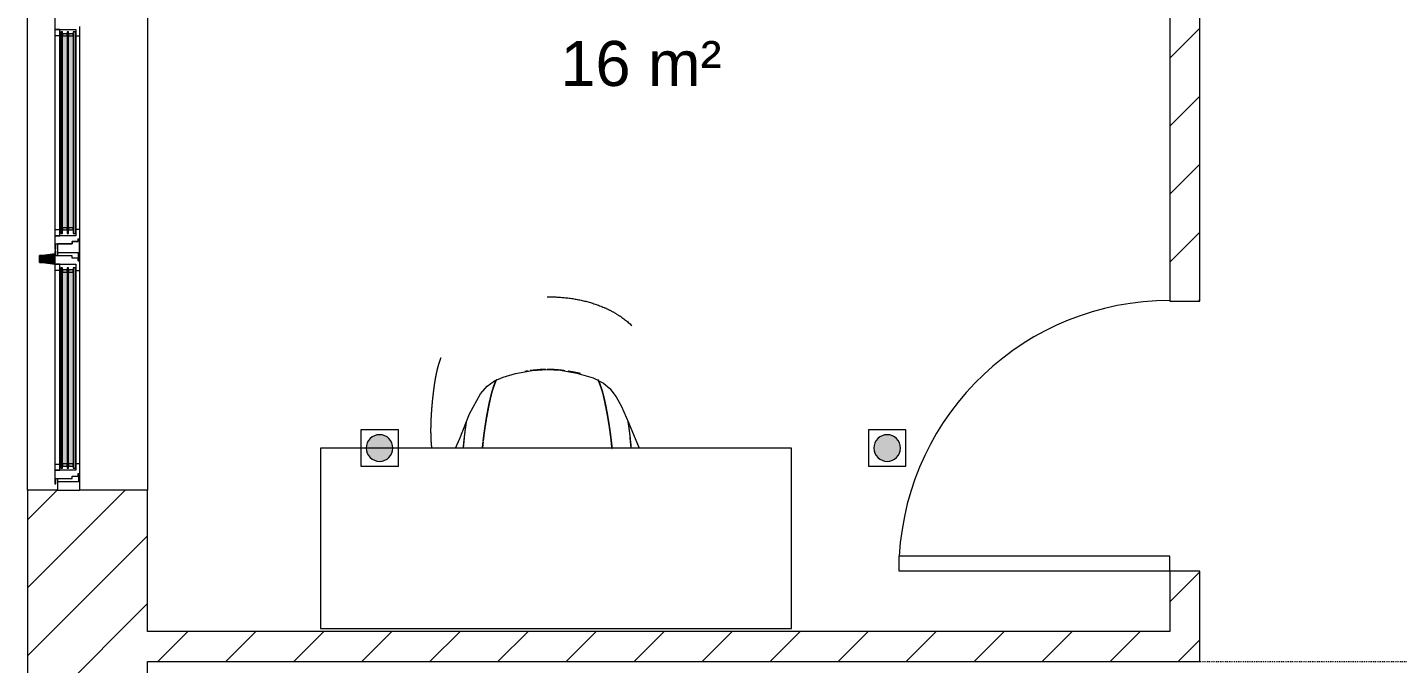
# Model space of a CAD drawing. Header units: millimetres. Extents: x 1680 to 166026, y 35966 to 91121.
# Drawn here: x 124690 to 129247, y 56778 to 58896 of the extents above; entities that cross this region are included whole.
import ezdxf

# ---------------------------------------------------------------- set-up
doc = ezdxf.new("R2010")
doc.units = ezdxf.units.MM
doc.linetypes.add('Dash', pattern=[6, 3, -3])
doc.linetypes.add('IMPORT-ACAD_ISO03W100', pattern=[762, 304.8, -457.2])
for name, color, linetype, lineweight in [('A-DOOR', 31, 'Continuous', 18), ('A-GENM', 13, 'Continuous', 18), ('A-GLAZ', 151, 'Continuous', 18), ('G-IMPT', 8, 'Continuous', 18)]:
    doc.layers.add(name, color=color, linetype=linetype, lineweight=lineweight)
doc.styles.add('Arial', font='arial.ttf', dxfattribs={"height": 150})

# ---------------------------------------------------------------- blocks, each defined once
blk = doc.blocks.new('plan')
at = {"layer": 'A-GLAZ', "lineweight": 20, "true_color": 0x939598}
h = blk.add_hatch(color=252, dxfattribs=at)
h.paths.add_polyline_path([(495788.6, -200747.7), (495788.6, -200075.8), (495783.6, -200075.8), (495783.6, -200747.7)], flags=0)
h.paths.add_polyline_path([(495804.6, -200747.7), (495808.6, -200747.7), (495808.6, -200075.8), (495804.6, -200075.8), (495804.6, -200606.1)], flags=0)
h.paths.add_polyline_path([(495832.6, -200747.7), (495832.6, -200075.8), (495824.6, -200075.8), (495824.6, -200747.7)], flags=0)
h = blk.add_hatch(color=252, dxfattribs=at)
h.paths.add_polyline_path([(495824.6, -200735.7), (495824.6, -200728.7), (495808.6, -200728.7), (495808.6, -200735.7)], flags=0)
h.paths.add_polyline_path([(495804.6, -200735.7), (495804.6, -200728.7), (495788.6, -200728.7), (495788.6, -200735.7)], flags=0)
h.paths.add_polyline_path([(495808.6, -200089.8), (495824.6, -200089.8), (495824.6, -200082.8), (495808.6, -200082.8)], flags=0)
h.paths.add_polyline_path([(495788.6, -200089.8), (495804.6, -200089.8), (495804.6, -200082.8), (495788.6, -200082.8)], flags=0)
for points in [[(495804.6, -200728.7), (495804.6, -200089.8), (495788.6, -200089.8), (495788.6, -200728.7)], [(495824.6, -200728.7), (495824.6, -200089.8), (495808.6, -200089.8), (495808.6, -200728.7)], [(495712.1, -200838.2), (495712.4, -200838.2), (495712.1, -200836.7)], [(495723.9, -200844.1), (495723.9, -200820.3), (495712.4, -200820.7), (495712.4, -200844.1)], [(495763.6, -200849.2), (495763.5, -200815.3), (495729, -200819.7), (495723.9, -200820.7), (495723.9, -200844.1), (495763.6, -200849.2)], [(495804.6, -201514.7), (495804.6, -200875.8), (495788.6, -200875.8), (495788.6, -201514.7)], [(495824.6, -201514.7), (495824.6, -200875.8), (495808.6, -200875.8), (495808.6, -201514.7)]]:
    blk.add_hatch(color=252, dxfattribs=at).paths.add_polyline_path(points, flags=0)
h = blk.add_hatch(color=252, dxfattribs=at)
h.paths.add_polyline_path([(495788.6, -201528.2), (495788.6, -200862.2), (495783.6, -200862.2), (495783.6, -201528.2)], flags=0)
h.paths.add_polyline_path([(495804.6, -201528.2), (495808.6, -201528.2), (495808.6, -200862.2), (495804.6, -200862.2), (495804.6, -201503.9)], flags=0)
h.paths.add_polyline_path([(495832.6, -201528.2), (495832.6, -200862.2), (495824.6, -200862.2), (495824.6, -201528.2)], flags=0)
h = blk.add_hatch(color=252, dxfattribs=at)
h.paths.add_polyline_path([(495788.6, -201521.7), (495804.6, -201521.7), (495804.6, -201514.7), (495788.6, -201514.7)], flags=0)
h.paths.add_polyline_path([(495808.6, -201521.7), (495824.6, -201521.7), (495824.6, -201514.7), (495808.6, -201514.7)], flags=0)
h.paths.add_polyline_path([(495808.6, -200875.8), (495824.6, -200875.8), (495824.6, -200868.8), (495808.6, -200868.8)], flags=0)
h.paths.add_polyline_path([(495788.6, -200875.8), (495804.6, -200875.8), (495804.6, -200868.8), (495788.6, -200868.8)], flags=0)
at = {"color": 252, "lineweight": 20, "true_color": 0x939598}
for p, q in [((499472.1, -197272.2), (499472.1, -200972.2)), ((499572.1, -200972.2), (499572.1, -197272.2)), ((495672.1, -201602.2), (495672.1, -200002.2)), ((496072.1, -200002.2), (496072.1, -201602.2)), ((499472.1, -200972.2), (499572.1, -200972.2)), ((495772.9, -201602.2), (495672.1, -201602.2)), ((495672.1, -201602.2), (495672.1, -204482.2)), ((496072.1, -201602.2), (495845.3, -201602.2)), ((496072.1, -202072.2), (496072.1, -201602.2)), ((499472.1, -201872.2), (499472.1, -202072.2)), ((499572.1, -201872.2), (499472.1, -201872.2)), ((499572.1, -202172.2), (499572.1, -201872.2)), ((499472.1, -202072.2), (496072.1, -202072.2)), ((496072.1, -204482.2), (496072.1, -202172.2)), ((496072.1, -202172.2), (499572.1, -202172.2))]:
    blk.add_line(p, q, dxfattribs=at)
at = {"color": 252, "linetype": 'Continuous', "lineweight": 20, "true_color": 0x939598}
for p, q in [((499472.1, -200163.7), (499572.1, -200063.7)), ((499472.1, -200390), (499572.1, -200290)), ((499472.1, -200616.3), (499572.1, -200516.3)), ((499472.1, -200842.6), (499572.1, -200742.6)), ((499568.7, -200972.2), (499572.1, -200968.8)), ((495672.1, -201701), (495770.9, -201602.2)), ((495672.1, -201927.3), (495997.2, -201602.2)), ((495672.1, -202153.5), (496072.1, -201753.5)), ((499472.1, -201973.9), (499572.1, -201873.9)), ((495672.1, -202379.8), (496072.1, -201979.8)), ((496106, -202172.2), (496206, -202072.2)), ((496332.3, -202172.2), (496432.3, -202072.2)), ((496558.5, -202172.2), (496658.5, -202072.2)), ((496784.8, -202172.2), (496884.8, -202072.2)), ((497011.1, -202172.2), (497111.1, -202072.2)), ((497237.4, -202172.2), (497337.4, -202072.2)), ((497463.6, -202172.2), (497563.6, -202072.2)), ((497689.9, -202172.2), (497789.9, -202072.2)), ((497916.2, -202172.2), (498016.2, -202072.2)), ((498142.4, -202172.2), (498242.4, -202072.2)), ((498368.7, -202172.2), (498468.7, -202072.2)), ((498595, -202172.2), (498695, -202072.2)), ((498821.3, -202172.2), (498921.3, -202072.2)), ((499047.5, -202172.2), (499147.5, -202072.2)), ((499273.8, -202172.2), (499373.8, -202072.2)), ((499500.1, -202172.2), (499572.1, -202100.2))]:
    blk.add_line(p, q, dxfattribs=at)
at = {"color": 252, "linetype": 'Dash', "lineweight": 20, "true_color": 0x939598}
blk.add_line((499572.1, -202172.2), (501032.1, -202172.2), dxfattribs=at)
at = {"layer": 'A-DOOR', "color": 252, "lineweight": 20, "true_color": 0x939598}
for p, q in [((499472.1, -201821.2), (498571.9, -201821.2)), ((498571.9, -201872.2), (498571.9, -201821.2)), ((499472.1, -201872.2), (499472.1, -201821.2)), ((499472.1, -201872.2), (498571.9, -201872.2))]:
    blk.add_line(p, q, dxfattribs=at)
blk.add_arc((499472.1, -201872.2), 901.7, 90, 176.7576, dxfattribs=at)
at = {"layer": 'A-GENM', "color": 252, "lineweight": 20, "true_color": 0x939598}
for p, q in [((498213.5, -201462.1), (496647.4, -201462.1)), ((496647.4, -201462.1), (496647.4, -202062.1)), ((498213.5, -202062.1), (498213.5, -201462.1)), ((496647.4, -202062.1), (498213.5, -202062.1))]:
    blk.add_line(p, q, dxfattribs=at)
at = {"layer": 'A-GENM', "color": 252, "linetype": 'IMPORT-ACAD_ISO03W100', "lineweight": 20, "true_color": 0x939598}
for points, knots in [([(497017.6, -201462.3), (497017.6, -201462.2), (497017.5, -201461.4), (497017.4, -201459.9), (497017.1, -201457.6), (497016.9, -201455.5), (497016.7, -201453), (497016.4, -201450.6), (497016.2, -201447.9), (497016, -201445.6), (497015.8, -201443), (497015.6, -201439.8), (497015.4, -201436.4), (497015.2, -201431.7), (497014.9, -201425.3), (497014.7, -201417.5), (497014.5, -201409.9), (497014.5, -201403.5), (497014.5, -201396.1), (497014.7, -201385), (497015.1, -201372.4), (497015.7, -201359.3), (497016.2, -201349.4), (497016.8, -201341.3), (497017.2, -201334.9), (497017.6, -201330.4), (497018, -201325.8), (497018.5, -201319.5), (497019.2, -201311.4), (497020.2, -201301.5), (497021.6, -201288.5), (497023.4, -201273), (497025.4, -201257.2), (497027.1, -201245.9), (497028.2, -201238.9), (497029.1, -201233.8), (497029.7, -201230.1), (497030.4, -201226.2), (497031.2, -201222), (497032.1, -201217.4), (497033.1, -201213), (497034, -201208.5), (497035.4, -201202.6), (497037.2, -201195.2), (497039.6, -201186.3), (497042.2, -201177.5), (497046, -201165.9), (497053.6, -201145.8), (497067.3, -201118.1), (497088.2, -201087.1), (497113.3, -201058.8), (497142.1, -201033.7), (497174.2, -201012.1), (497211.8, -200993), (497254.8, -200977.2), (497302.7, -200965.8), (497351.6, -200959.4), (497384.6, -200958.1), (497401.1, -200958.1)], [0.5064487, 0.5064487, 0.5064487, 0.5064487, 0.5067568, 0.5101351, 0.5135135, 0.5168919, 0.5202703, 0.527027, 0.5304054, 0.5337838, 0.5371622, 0.5405405, 0.5439189, 0.5472973, 0.5540541, 0.5608108, 0.5641892, 0.5675676, 0.5709459, 0.5743243, 0.5810811, 0.5844595, 0.5878378, 0.5912162, 0.5929054, 0.5945946, 0.5962838, 0.597973, 0.6013514, 0.6047297, 0.6081081, 0.6148649, 0.6216216, 0.6283784, 0.6351351, 0.6385135, 0.6418919, 0.6452703, 0.6486486, 0.652027, 0.6554054, 0.6587838, 0.6621622, 0.6689189, 0.6756757, 0.6824324, 0.6891892, 0.7027027, 0.7297297, 0.7567568, 0.7837838, 0.8108108, 0.8378378, 0.8648649, 0.8986486, 0.9324324, 0.9662162, 1, 1, 1, 1]), ([(497401.1, -200958.1), (497422.6, -200958.1), (497465.9, -200960.3), (497529.7, -200971.7), (497580.7, -200988.7), (497619.1, -201007.3), (497655.2, -201029.4), (497687.2, -201056.6), (497714.2, -201087.8), (497731.6, -201113.1), (497746, -201139.9), (497757.3, -201168), (497765.8, -201197), (497772, -201226.1), (497775.9, -201251), (497778.5, -201270.8), (497780.3, -201285.7), (497781.9, -201300.5), (497783.8, -201320.2), (497785.8, -201345.6), (497787.3, -201374.8), (497787.8, -201400.3), (497787.5, -201419.9), (497786.9, -201434.5), (497786.1, -201446.6), (497785.3, -201455.8), (497784.8, -201460.2), (497784.6, -201462.1)], [0, 0, 0, 0, 0.0512821, 0.1025641, 0.1538462, 0.1794872, 0.2051282, 0.2564103, 0.2820513, 0.3076923, 0.3333333, 0.3589744, 0.3846154, 0.4102564, 0.4358974, 0.4487179, 0.4615385, 0.474359, 0.4871795, 0.5128205, 0.5384615, 0.5641026, 0.5769231, 0.5897436, 0.6025641, 0.6089744, 0.6140489, 0.6140489, 0.6140489, 0.6140489]), ([(497365.4, -201201.7), (497362.6, -201202), (497355.7, -201202.7), (497348.9, -201203.6), (497344.9, -201204.1)], [23.130355, 23.130355, 23.130355, 23.130355, 30.74656, 41.52905, 41.52905, 41.52905, 41.52905]), ([(497435.1, -201201.6), (497433.7, -201201.4), (497430.9, -201201.2), (497425.2, -201200.8), (497418.1, -201200.3), (497409.6, -201200), (497403.9, -201199.9), (497401.1, -201199.9)], [0.92312179, 0.92312179, 0.92312179, 0.92312179, 0.93269231, 0.94230769, 0.96153846, 0.98076923, 1, 1, 1, 1]), ([(497459.6, -201204.4), (497459.1, -201204.4), (497455.4, -201203.9), (497449.8, -201203.1), (497444, -201202.5), (497439.2, -201202), (497436.5, -201201.7), (497435.1, -201201.6)], [0.8624681, 0.8624681, 0.8624681, 0.8624681, 0.86538462, 0.88461538, 0.90384615, 0.91346154, 0.92307692, 0.92307692, 0.92307692, 0.92307692]), ([(497511.7, -201213.9), (497511.7, -201213.9), (497508.6, -201213.2), (497502.4, -201211.9), (497493, -201210), (497484, -201208.4), (497476.7, -201207.1), (497472.7, -201206.5), (497471.3, -201206.2)], [0.79801422, 0.79801422, 0.79801422, 0.79801422, 0.79807692, 0.80769231, 0.81730769, 0.82692308, 0.83653846, 0.84275864, 0.84275864, 0.84275864, 0.84275864]), ([(497187.9, -201440.4), (497188, -201439.3), (497188.3, -201436.7), (497189, -201431), (497190, -201423.3), (497191.2, -201414), (497192.5, -201404.7), (497193.8, -201395.4), (497195.2, -201386.1), (497196.6, -201376.9), (497198, -201367.7), (497199.6, -201358.2), (497201.9, -201345.1), (497205, -201328.4), (497208.8, -201309.6), (497212.4, -201293.8), (497215.3, -201282.6), (497217.6, -201274.3), (497219.4, -201268.3), (497221, -201263.3), (497222.3, -201259.1), (497223.8, -201254.7), (497225.8, -201249), (497228.5, -201242.1), (497230.8, -201236.8), (497231.9, -201234.3)], [0.7157566, 0.7157566, 0.7157566, 0.7157566, 0.71875, 0.7232143, 0.7321429, 0.7410714, 0.75, 0.7589286, 0.7678571, 0.7767857, 0.7857143, 0.7946429, 0.8035714, 0.8214286, 0.8392857, 0.8571429, 0.875, 0.8928571, 0.9107143, 0.9196429, 0.9285714, 0.9375, 0.9464286, 0.9642857, 0.9804612, 0.9804612, 0.9804612, 0.9804612]), ([(497232, -201234.4), (497230.9, -201236.9), (497228.7, -201242.1), (497226, -201248.9), (497223.9, -201254.6), (497222.9, -201257.4), (497222.4, -201258.9)], [0.00860888, 0.00860888, 0.00860888, 0.00860888, 0.015625, 0.0234375, 0.02734375, 0.03125, 0.03125, 0.03125, 0.03125]), ([(497579.9, -201259.1), (497579.4, -201257.7), (497578.3, -201254.8), (497576.2, -201249.1), (497573.5, -201242.1), (497571.1, -201236.6), (497569.9, -201233.9)], [0.9687557, 0.9687557, 0.9687557, 0.9687557, 0.97265625, 0.9765625, 0.984375, 0.99197082, 0.99197082, 0.99197082, 0.99197082]), ([(497570, -201233.7), (497571.2, -201236.4), (497573.6, -201241.9), (497576.4, -201249), (497578.4, -201254.7), (497579.9, -201259.1), (497581.2, -201263.3), (497582.8, -201268.3), (497584.6, -201274.3), (497586.9, -201282.6), (497589.7, -201293.8), (497593.4, -201309.6), (497597.2, -201328.4), (497600.3, -201345.1), (497602.6, -201358.2), (497604.1, -201367.7), (497605.6, -201376.9), (497607, -201386.1), (497608.4, -201395.4), (497609.7, -201404.7), (497611, -201414), (497612.2, -201423.3), (497613.4, -201432.6), (497614.5, -201441.9), (497615.5, -201451.4), (497616.2, -201458.6), (497616.5, -201462.5), (497616.6, -201463)], [0.0183557, 0.0183557, 0.0183557, 0.0183557, 0.0357143, 0.0535714, 0.0625, 0.0714286, 0.0803571, 0.0892857, 0.1071429, 0.125, 0.1428571, 0.1607143, 0.1785714, 0.1964286, 0.2053571, 0.2142857, 0.2232143, 0.2321429, 0.2410714, 0.25, 0.2589286, 0.2678571, 0.2767857, 0.2857143, 0.2946429, 0.3035714, 0.3049391, 0.3049391, 0.3049391, 0.3049391]), ([(497212.3, -201294.4), (497211.4, -201298.8), (497209.1, -201309.2), (497205.4, -201327.7), (497202.2, -201344.3), (497199.8, -201357.3), (497198.7, -201363.5), (497198.2, -201366.6)], [0.06271803, 0.06271803, 0.06271803, 0.06271803, 0.0703125, 0.078125, 0.0859375, 0.08984375, 0.09375, 0.09375, 0.09375, 0.09375]), ([(497222.3, -201259.1), (497221.9, -201260.4), (497221, -201263.1), (497219.3, -201267.9), (497217.4, -201273.8), (497215.2, -201282.1), (497213.4, -201289.6), (497212.4, -201294.1)], [0.03145069, 0.03145069, 0.03145069, 0.03145069, 0.03515625, 0.0390625, 0.046875, 0.0546875, 0.0625, 0.0625, 0.0625, 0.0625]), ([(497589.8, -201294.4), (497588.8, -201289.9), (497587.1, -201282.4), (497584.8, -201274.1), (497583, -201268.2), (497581.3, -201263.2), (497580.3, -201260.5), (497579.9, -201259.1)], [0.9375, 0.9375, 0.9375, 0.9375, 0.9453125, 0.953125, 0.9609375, 0.96484375, 0.96875, 0.96875, 0.96875, 0.96875]), ([(497604.1, -201367.3), (497603.6, -201364.2), (497602.5, -201358), (497600.7, -201348.2), (497598.8, -201338.2), (497596.3, -201325.1), (497593.1, -201309.5), (497590.9, -201299), (497589.9, -201294.5)], [0.90625, 0.90625, 0.90625, 0.90625, 0.91015625, 0.9140625, 0.91796875, 0.921875, 0.9296875, 0.93743884, 0.93743884, 0.93743884, 0.93743884]), ([(497132.3, -201371.5), (497132.2, -201371.6), (497131.9, -201373.7), (497131.2, -201378.2), (497130, -201386.4), (497128.6, -201395.9), (497127.2, -201406.2), (497125.8, -201417.1), (497124.5, -201428.2), (497123.3, -201438.9), (497122.5, -201447.3), (497121.9, -201453.4), (497121.5, -201457.7), (497121.2, -201460.8), (497121.1, -201462.6), (497121.1, -201463)], [0.19348484, 0.19348484, 0.19348484, 0.19348484, 0.19375, 0.2, 0.20625, 0.2125, 0.21875, 0.225, 0.23125, 0.2375, 0.24375, 0.246875, 0.25, 0.253125, 0.25420607, 0.25420607, 0.25420607, 0.25420607]), ([(497198, -201367.6), (497197.6, -201370.4), (497196.6, -201376.1), (497195.2, -201384.9), (497193.8, -201394.1), (497192.5, -201403.3), (497191.2, -201412.5), (497190, -201421.7), (497188.9, -201431), (497188.2, -201437.2), (497187.9, -201440.4)], [0.09418609, 0.09418609, 0.09418609, 0.09418609, 0.09765625, 0.1015625, 0.10546875, 0.109375, 0.11328125, 0.1171875, 0.12109375, 0.125, 0.125, 0.125, 0.125]), ([(497614.4, -201441.4), (497614.1, -201438.3), (497613.4, -201432.1), (497612.3, -201422.8), (497611.1, -201413.5), (497609.8, -201404.2), (497608.5, -201394.9), (497607.1, -201385.7), (497605.6, -201376.6), (497604.6, -201370.6), (497604.1, -201367.6)], [0.875, 0.875, 0.875, 0.875, 0.87890625, 0.8828125, 0.88671875, 0.890625, 0.89453125, 0.8984375, 0.90234375, 0.90611832, 0.90611832, 0.90611832, 0.90611832]), ([(497681.1, -201463), (497681.1, -201462.6), (497680.9, -201460.8), (497680.7, -201457.7), (497680.3, -201453.4), (497679.7, -201447.3), (497678.8, -201438.9), (497677.7, -201428.1), (497676.4, -201417.1), (497675, -201406.2), (497673.6, -201395.8), (497672.2, -201386.4), (497671, -201378.2), (497670.3, -201373.8), (497670, -201371.7), (497670, -201371.7)], [0.74578479, 0.74578479, 0.74578479, 0.74578479, 0.746875, 0.75, 0.753125, 0.75625, 0.7625, 0.76875, 0.775, 0.78125, 0.7875, 0.79375, 0.8, 0.80625, 0.8062763, 0.8062763, 0.8062763, 0.8062763]), ([(497185.6, -201463), (497185.7, -201462.5), (497186, -201458.6), (497186.7, -201451.4), (497187.4, -201445), (497187.7, -201441.9)], [0.69506757, 0.69506757, 0.69506757, 0.69506757, 0.69642857, 0.70535714, 0.71428571, 0.71428571, 0.71428571, 0.71428571]), ([(497187.7, -201441.9), (497187.5, -201444.6), (497186.9, -201450.5), (497186.2, -201457.7), (497185.8, -201462.1), (497185.7, -201463.1)], [0.125639253, 0.125639253, 0.125639253, 0.125639253, 0.12890625, 0.1328125, 0.134013366, 0.134013366, 0.134013366, 0.134013366]), ([(497616.5, -201463.1), (497616.5, -201462.4), (497616.1, -201458.4), (497615.4, -201451.1), (497614.8, -201444.9), (497614.5, -201441.9)], [0.866378295, 0.866378295, 0.866378295, 0.866378295, 0.8671875, 0.87109375, 0.874805586, 0.874805586, 0.874805586, 0.874805586])]:
    blk.add_open_spline(points, degree=3, knots=knots, dxfattribs=at)
for points in [[(497337.3, -201205.2), (497333.9, -201205.7), (497330.4, -201206.3), (497326.9, -201206.9)], [(497391.4, -201200.1), (497383.4, -201200.3), (497375.5, -201200.8), (497367.6, -201201.5)], [(497396.2, -201200), (497394.6, -201200), (497393, -201200), (497391.4, -201200.1)]]:
    blk.add_open_spline(points, degree=3, dxfattribs=at)
at = {"layer": 'A-GLAZ', "color": 252, "lineweight": 20, "true_color": 0x939598}
for p, q in [((495763.6, -200024.5), (495763.6, -200067.9)), ((495763.6, -200067.9), (495763.6, -200069.5)), ((495763.6, -200069.5), (495763.6, -200087.5)), ((495764.4, -200068.7), (495833.6, -200068.7)), ((495779.7, -200068.7), (495764.4, -200068.7)), ((495779.7, -200088.3), (495779.7, -200068.7)), ((495833.6, -200068.7), (495833.6, -200089.8)), ((495846.1, -200089), (495846.1, -200058.6)), ((495763.6, -200087.5), (495763.6, -200736)), ((495764.4, -200088.3), (495779.7, -200088.3)), ((495779.7, -200735.2), (495779.7, -200088.3)), ((495788.6, -200075.8), (495783.6, -200075.8)), ((495783.6, -200075.8), (495783.6, -200747.7)), ((495788.6, -200747.7), (495788.6, -200075.8)), ((495804.6, -200082.8), (495788.6, -200082.8)), ((495788.6, -200082.8), (495788.6, -200089.8)), ((495788.6, -200089.8), (495804.6, -200089.8)), ((495808.6, -200075.8), (495804.6, -200075.8)), ((495804.6, -200075.8), (495804.6, -200747.7)), ((495804.6, -200089.8), (495804.6, -200082.8)), ((495808.6, -200747.7), (495808.6, -200075.8)), ((495824.6, -200082.8), (495808.6, -200082.8)), ((495808.6, -200082.8), (495808.6, -200089.8)), ((495808.6, -200089.8), (495824.6, -200089.8)), ((495832.6, -200075.8), (495824.6, -200075.8)), ((495824.6, -200075.8), (495824.6, -200747.7)), ((495824.6, -200089.8), (495824.6, -200082.8)), ((495832.6, -200747.7), (495832.6, -200075.8)), ((495833.6, -200089.8), (495845.3, -200089.8)), ((495833.6, -200089.8), (495833.6, -200733.7)), ((495846.1, -200734.5), (495846.1, -200089)), ((495763.6, -200736), (495763.6, -200753.9)), ((495779.7, -200735.2), (495764.4, -200735.2)), ((495779.7, -200754.7), (495779.7, -200735.2)), ((495783.6, -200747.7), (495788.6, -200747.7)), ((495804.6, -200728.7), (495788.6, -200728.7)), ((495788.6, -200728.7), (495788.6, -200735.7)), ((495788.6, -200735.7), (495804.6, -200735.7)), ((495804.6, -200735.7), (495804.6, -200728.7)), ((495804.6, -200747.7), (495808.6, -200747.7)), ((495824.6, -200728.7), (495808.6, -200728.7)), ((495808.6, -200728.7), (495808.6, -200735.7)), ((495808.6, -200735.7), (495824.6, -200735.7)), ((495824.6, -200735.7), (495824.6, -200728.7)), ((495824.6, -200747.7), (495832.6, -200747.7)), ((495845.3, -200733.7), (495833.6, -200733.7)), ((495833.6, -200733.7), (495833.6, -200754.7)), ((495846.1, -200764.9), (495846.1, -200734.5)), ((495763.6, -200753.9), (495763.6, -200755.5)), ((495763.6, -200755.5), (495763.6, -200798.9)), ((495833.6, -200754.7), (495764.4, -200754.7)), ((495764.4, -200754.7), (495779.7, -200754.7)), ((495767.1, -200799.7), (495767.1, -200782.2)), ((495767.1, -200782.2), (495821.1, -200782.2)), ((495821.1, -200782.2), (495772.1, -200782.2)), ((495772.1, -200782.2), (495772.1, -200810.7)), ((495821.1, -200782.2), (495821.1, -200774.6)), ((495821.1, -200774.6), (495841.1, -200774.6)), ((495841.1, -200774.6), (495821.1, -200774.6)), ((495821.1, -200774.6), (495821.1, -200782.2)), ((495841.1, -200774.6), (495841.1, -200765.7)), ((495841.1, -200765.7), (495845.3, -200765.7)), ((495841.1, -200770.7), (495841.1, -200774.6)), ((495844.6, -200770.7), (495841.1, -200770.7)), ((495842.1, -200765.7), (495842.1, -200770.7)), ((495845.4, -200837.9), (495845.4, -200771.5)), ((495846.1, -200839.5), (495846.1, -200764.9)), ((495712.4, -200826.4), (495712.1, -200826.4)), ((495712.4, -200826.4), (495712.1, -200826.4)), ((495712.1, -200827.1), (495712.1, -200826.4)), ((495712.1, -200827.8), (495712.1, -200826.4)), ((495712.1, -200826.4), (495712.1, -200827.8)), ((495712.4, -200826.4), (495712.1, -200826.4)), ((495712.1, -200827.8), (495712.1, -200827.1)), ((495712.4, -200827.1), (495712.1, -200827.1)), ((495712.1, -200827.7), (495712.1, -200827.7)), ((495712.1, -200838.2), (495712.1, -200827.8)), ((495712.1, -200838.2), (495712.4, -200838.2)), ((495712.4, -200838.2), (495712.1, -200838.2)), ((495723.9, -200820.3), (495712.4, -200820.3)), ((495712.4, -200820.7), (495712.4, -200820.3)), ((495712.4, -200821.7), (495712.4, -200820.7)), ((495712.4, -200823.3), (495712.4, -200821.7)), ((495712.4, -200825.5), (495712.4, -200823.3)), ((495712.4, -200828), (495712.4, -200825.5)), ((495712.4, -200830.8), (495712.4, -200828)), ((495712.4, -200833.7), (495712.4, -200830.8)), ((495712.4, -200836.5), (495712.4, -200833.7)), ((495712.4, -200839), (495712.4, -200836.5)), ((495712.4, -200841.1), (495712.4, -200839)), ((495712.4, -200842.8), (495712.4, -200841.1)), ((495712.4, -200843.8), (495712.4, -200842.8)), ((495712.4, -200844.1), (495712.4, -200843.8)), ((495712.4, -200844.1), (495723.9, -200844.1)), ((495763.6, -200815.2), (495723.9, -200820.3)), ((495723.9, -200821), (495723.9, -200820.3)), ((495723.9, -200822.8), (495723.9, -200821)), ((495723.9, -200825.9), (495723.9, -200822.8)), ((495723.9, -200830), (495723.9, -200825.9)), ((495723.9, -200834.5), (495723.9, -200830)), ((495723.9, -200838.6), (495723.9, -200834.5)), ((495723.9, -200841.7), (495723.9, -200838.6)), ((495723.9, -200843.5), (495723.9, -200841.7)), ((495723.9, -200844.1), (495723.9, -200843.5)), ((495723.9, -200844.1), (495763.6, -200849.2)), ((495763.6, -200805.5), (495763.6, -200815.2)), ((495763.6, -200815.2), (495763.6, -200849.2)), ((495764.4, -200799.7), (495767.1, -200799.7)), ((495767.1, -200804.7), (495764.4, -200804.7)), ((495767.1, -200822.2), (495767.1, -200804.7)), ((495821.1, -200822.2), (495767.1, -200822.2)), ((495772.1, -200810.7), (495841.1, -200810.7)), ((495772.1, -200810.7), (495772.1, -200822.2)), ((495821.1, -200829.9), (495821.1, -200822.2)), ((495841.1, -200829.9), (495821.1, -200829.9)), ((495841.1, -200810.7), (495841.1, -200838.7)), ((495841.1, -200838.7), (495841.1, -200829.9)), ((495845.3, -200838.7), (495841.1, -200838.7)), ((495841.1, -200838.7), (495844.6, -200838.7)), ((495846.1, -200870), (495846.1, -200839.5)), ((495763.6, -200849.2), (495763.6, -200850.5)), ((495763.6, -200850.5), (495763.6, -200868.5)), ((495763.6, -200868.5), (495763.6, -201517)), ((495764.4, -200849.7), (495833.6, -200849.7)), ((495779.7, -200849.7), (495764.4, -200849.7)), ((495764.4, -200869.3), (495779.7, -200869.3)), ((495779.7, -200869.3), (495779.7, -200849.7)), ((495779.7, -201516.2), (495779.7, -200869.3)), ((495788.6, -200862.2), (495783.6, -200862.2)), ((495783.6, -200862.2), (495783.6, -201528.2)), ((495788.6, -201528.2), (495788.6, -200862.2)), ((495804.6, -200868.8), (495788.6, -200868.8)), ((495788.6, -200868.8), (495788.6, -200875.8)), ((495788.6, -200875.8), (495804.6, -200875.8)), ((495808.6, -200862.2), (495804.6, -200862.2)), ((495804.6, -200862.2), (495804.6, -201528.2)), ((495804.6, -200875.8), (495804.6, -200868.8)), ((495808.6, -201528.2), (495808.6, -200862.2)), ((495824.6, -200868.8), (495808.6, -200868.8)), ((495808.6, -200868.8), (495808.6, -200875.8)), ((495808.6, -200875.8), (495824.6, -200875.8)), ((495832.6, -200862.2), (495824.6, -200862.2)), ((495824.6, -200862.2), (495824.6, -201528.2)), ((495824.6, -200875.8), (495824.6, -200868.8)), ((495832.6, -201528.2), (495832.6, -200862.2)), ((495833.6, -200849.7), (495833.6, -200870.8)), ((495833.6, -200870.8), (495845.3, -200870.8)), ((495833.6, -200870.8), (495833.6, -201514.7)), ((495846.1, -201515.5), (495846.1, -200870)), ((495763.6, -201517), (495763.6, -201534.9)), ((495779.7, -201516.2), (495764.4, -201516.2)), ((495779.7, -201535.7), (495779.7, -201516.2)), ((495804.6, -201514.7), (495788.6, -201514.7)), ((495788.6, -201514.7), (495788.6, -201521.7)), ((495788.6, -201521.7), (495804.6, -201521.7)), ((495804.6, -201521.7), (495804.6, -201514.7)), ((495824.6, -201514.7), (495808.6, -201514.7)), ((495808.6, -201514.7), (495808.6, -201521.7)), ((495808.6, -201521.7), (495824.6, -201521.7)), ((495824.6, -201521.7), (495824.6, -201514.7)), ((495845.3, -201514.7), (495833.6, -201514.7)), ((495833.6, -201514.7), (495833.6, -201535.7)), ((495846.1, -201545.9), (495846.1, -201515.5)), ((495763.6, -201534.9), (495763.6, -201536.5)), ((495763.6, -201536.5), (495763.6, -201579.9)), ((495833.6, -201535.7), (495764.4, -201535.7)), ((495764.4, -201535.7), (495779.7, -201535.7)), ((495767.1, -201580.7), (495767.1, -201563.2)), ((495767.1, -201563.2), (495821.1, -201563.2)), ((495772.1, -201563.2), (495772.1, -201574.7)), ((495783.6, -201528.2), (495788.6, -201528.2)), ((495804.6, -201528.2), (495808.6, -201528.2)), ((495821.1, -201563.2), (495821.1, -201555.6)), ((495821.1, -201555.6), (495841.1, -201555.6)), ((495824.6, -201528.2), (495832.6, -201528.2)), ((495841.1, -201555.6), (495841.1, -201546.7)), ((495841.1, -201546.7), (495845.3, -201546.7)), ((495842.1, -201546.7), (495842.1, -201551.7)), ((495845.3, -201551.7), (495842.1, -201551.7)), ((495842.1, -201551.7), (495842.1, -201574.7)), ((495846.1, -201552.5), (495846.1, -201545.9)), ((495846.1, -201601.4), (495846.1, -201552.5)), ((495764.4, -201580.7), (495767.1, -201580.7)), ((495842.1, -201574.7), (495772.1, -201574.7)), ((495772.1, -201574.7), (495772.1, -201601.4)), ((495772.9, -201602.2), (495845.3, -201602.2))]:
    blk.add_line(p, q, dxfattribs=at)
for centre, start, end in [((495764.4, -200067.9), 180, 270), ((495764.4, -200069.5), 90, 180), ((495764.4, -200087.5), 180, 270), ((495845.3, -200089), 270, 0), ((495764.4, -200736), 90, 180), ((495845.3, -200734.5), 0, 90), ((495764.4, -200753.9), 180, 270), ((495764.4, -200755.5), 90, 180), ((495844.6, -200771.5), 0, 90), ((495845.3, -200764.9), 270, 0), ((495764.4, -200798.9), 180, 270), ((495764.4, -200805.5), 90, 180), ((495844.6, -200837.9), 270, 0), ((495845.3, -200839.5), 0, 90), ((495764.4, -200848.9), 180, 270), ((495764.4, -200850.5), 90, 180), ((495764.4, -200868.5), 180, 270), ((495845.3, -200870), 270, 0), ((495764.4, -201517), 90, 180), ((495845.3, -201515.5), 0, 90), ((495764.4, -201534.9), 180, 270), ((495764.4, -201536.5), 90, 180), ((495845.3, -201545.9), 270, 0), ((495845.3, -201552.5), 0, 93.7376), ((495764.4, -201579.9), 180, 270), ((495772.9, -201601.4), 180, 270), ((495845.3, -201601.4), 270, 0)]:
    blk.add_arc(centre, 0.8, start, end, dxfattribs=at)
at = {"layer": 'G-IMPT', "color": 252, "lineweight": 20, "true_color": 0x939598}
for p, q in [((497295.6, -201213.6), (497350.6, -201203.6)), ((497350.6, -201203.6), (497401.1, -201200)), ((497401.1, -201200), (497445.1, -201202.8)), ((497445.1, -201202.8), (497499.1, -201211.9)), ((497201.5, -201255.6), (497225.8, -201238.3)), ((497225.8, -201238.3), (497254.9, -201225.4)), ((497254.9, -201225.4), (497295.6, -201213.6)), ((497499.1, -201211.9), (497554.4, -201228.1)), ((497554.4, -201228.1), (497588.7, -201245.9)), ((497588.7, -201245.9), (497609, -201263.9)), ((497143.1, -201347.6), (497178.7, -201281.4)), ((497178.7, -201281.4), (497201.5, -201255.6)), ((497609, -201263.9), (497630.3, -201291.2)), ((497630.3, -201291.2), (497648.1, -201323.7)), ((497648.1, -201323.7), (497671.5, -201377.1)), ((497110.1, -201429.6), (497143.1, -201347.6)), ((497671.5, -201377.1), (497707.1, -201462.1)), ((497096.3, -201462.1), (497110.1, -201429.6)), ((497124.6, -201428), (497122, -201462.1)), ((497677.5, -201427.2), (497677.5, -201427)), ((497680.5, -201462.1), (497677.5, -201427.2))]:
    blk.add_line(p, q, dxfattribs=at)
at = {"color": 252, "lineweight": 20, "true_color": 0x939598, "style": 'Arial'}
for s, p in [('16 m', (497445.2, -200256.3)), ('²', (497911.1, -200256.3))]:
    blk.add_text(s, height=150, dxfattribs=at).set_placement(p)
blk = doc.blocks.new('A$C513457DA')
at = {"lineweight": 13}
h = blk.add_hatch(color=20, dxfattribs=at)
h.set_gradient(color1=(255, 63, 0), one_color=1, tint=1, name='SPHERICAL')
h.paths.add_polyline_path([(0, 65.5, 1), (131.1, 65.5, 1)])
at = {"color": 7, "lineweight": 13}
blk.add_circle((65.5, 65.5, 13.2), 65.5, dxfattribs=at)
blk = doc.blocks.new('asdasdasda')
at = {"color": 7, "lineweight": 5}
blk.add_lwpolyline([(61.4, 61.4), (61.4, -61.4), (-61.4, -61.4), (-61.4, 61.4)], close=True, dxfattribs=at)
at = {"color": 7, "lineweight": 13, "xscale": -0.6762847886416495, "yscale": 0.6762847886416495, "zscale": 0.6762847886416495, "rotation": 180}
blk.add_blockref('A$C513457DA', (-44.3, 44.3, -9), dxfattribs=at)

msp = doc.modelspace()

# ---------------------------------------------------------------- block references
for name, p in [('plan', (-370982.2, 258957.2)), ('asdasdasda', (125861.3, 57495.5)), ('asdasdasda', (127549.7, 57495.5))]:
    msp.add_blockref(name, p)

doc.saveas('drawing.dxf')
